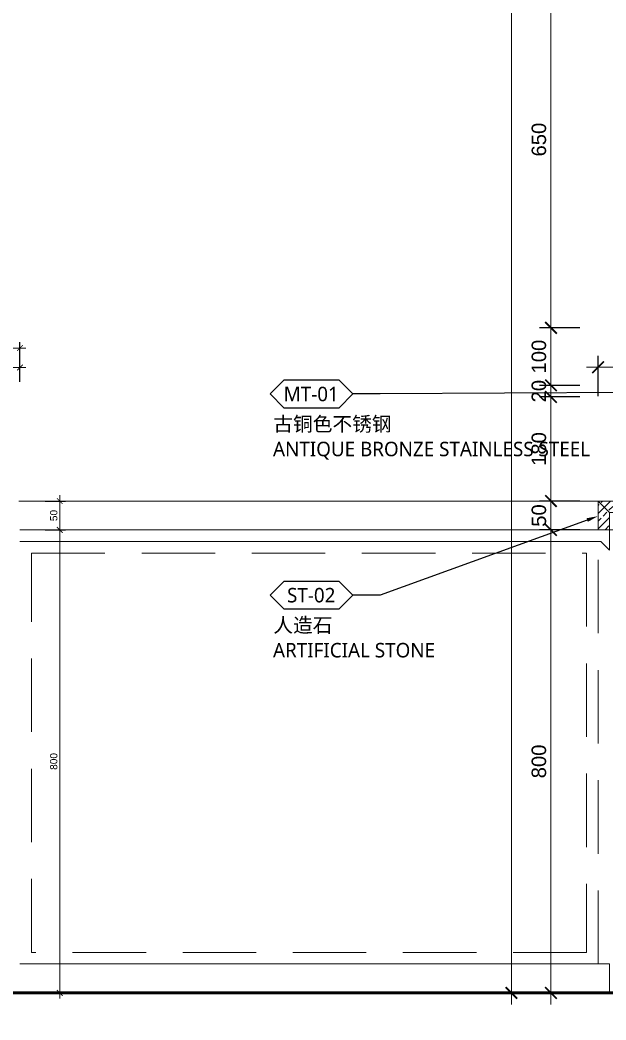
# Model space of a CAD drawing. Header units: millimetres. Extents: x 90086 to 135690, y -7745 to 15991.
# Drawn here: x 131520 to 132533, y 1224 to 2952 of the extents above; entities that cross this region are included whole.
import ezdxf
from ezdxf import colors
from ezdxf.entities.mleader import LeaderData, LeaderLine
from ezdxf.enums import TextEntityAlignment as Align
from ezdxf.math import Vec2, Vec3

# ---------------------------------------------------------------- set-up
doc = ezdxf.new("R2010")
doc.units = ezdxf.units.MM
doc.linetypes.add('DASHED', pattern=[19.05, 12.7, -6.35])
doc.layers.get('Defpoints').update_dxf_attribs({"color": 250})
for name, color, linetype, lineweight in [('_ACM-A-ANNO-DIMS', 2, 'Continuous', 13), ('_ACM-A-ANNO-DIMS @ 10', 2, 'Continuous', 13), ('_ACM-A-ANNO-DIMS @ 30 (1)', 2, 'Continuous', 13), ('_ACM-A-ANNO-DIMS @ 5', 2, 'Continuous', 13), ('_ACM-A-DETL-THIN', 2, 'Continuous', 9), ('_ACM-A-ELVE-THIK', 5, 'Continuous', 50)]:
    doc.layers.add(name, color=color, linetype=linetype, lineweight=lineweight)
for name, color, linetype in [('I-DETL-LW01', 1, 'Continuous'), ('I-DETL-LW251', 251, 'Continuous'), ('WALL TYPE$0$G-ANNO-NOTE-CH', 7, 'Continuous')]:
    doc.layers.add(name, color=color, linetype=linetype)
doc.styles.add('Arial', font='ARIALUNI.ttf')
doc.styles.add('WALL TYPE$0$Aecom Chinese', font='Microsoft YaHei.ttf')
doc.dimstyles.new('Aec-Arch-M-注释性', dxfattribs={"dimscale": 2, "dimtxt": 2.5, "dimasz": 2, "dimexe": 2, "dimexo": 2, "dimgap": 0.8, "dimtad": 1, "dimdec": 0, "dimrnd": 5, "dimzin": 3, "dimdsep": 46, "dimtxsty": 'Arial', "dimblk": 'WALL TYPE$0$_ArchTick', "dimcen": 2.5, "dimdle": 2, "dimclrd": 256, "dimclrt": 256, "dimazin": 2, "dimtfac": 0.75, "dimtdec": 0, "dimtix": 1, "dimtmove": 2, "dimatfit": 2, "dimfxl": 5, "dimfxlon": 1, "dimtolj": 1, "dimtzin": 0, "dimlwd": -1, "dimarcsym": 0})

# ---------------------------------------------------------------- blocks, each defined once
blk = doc.blocks.new('WALL TYPE$0$_ArchTick')
at = {"color": 0, "linetype": 'ByBlock', "const_width": 0.15}
blk.add_lwpolyline([(-0.5, -0.5), (0.5, 0.5)], dxfattribs=at)
blk = doc.blocks.new('*D174')
at = {"layer": '_ACM-A-ANNO-DIMS', "color": 0, "lineweight": -2, "transparency": 16777216}
for p, q in [((130819.7, 670.7), (130819.7, 460.7)), ((132519.7, 670.7), (132519.7, 460.7))]:
    blk.add_line(p, q, dxfattribs=at)
at = {"layer": '_ACM-A-ANNO-DIMS', "transparency": 16777216}
blk.add_line((130759.7, 520.7), (132579.7, 520.7), dxfattribs=at)
at = {"layer": 'Defpoints', "color": 0, "transparency": 16777216}
for p in [(130819.7, 1530.7), (132519.7, 1530.7), (132519.7, 520.7)]:
    blk.add_point(p, dxfattribs=at)
at = {"layer": '_ACM-A-ANNO-DIMS', "transparency": 16777216, "xscale": 60, "yscale": 60, "zscale": 60, "rotation": 180}
blk.add_blockref('WALL TYPE$0$_ArchTick', (130819.7, 520.7), dxfattribs=at)
at = {"layer": '_ACM-A-ANNO-DIMS', "transparency": 16777216, "xscale": 60, "yscale": 60, "zscale": 60}
blk.add_blockref('WALL TYPE$0$_ArchTick', (132519.7, 520.7), dxfattribs=at)
at = {"layer": '_ACM-A-ANNO-DIMS', "transparency": 16777216, "insert": (131669.7, 583), "char_height": 75, "attachment_point": 5, "style": 'Arial'}
blk.add_mtext('\\A1;1700', dxfattribs=at)
blk = doc.blocks.new('*D175')
at = {"layer": '_ACM-A-ANNO-DIMS', "color": 0, "lineweight": -2, "transparency": 16777216}
for p, q in [((132519.7, 670.7), (132519.7, 460.7)), ((133889.7, 670.7), (133889.7, 460.7))]:
    blk.add_line(p, q, dxfattribs=at)
at = {"layer": '_ACM-A-ANNO-DIMS', "transparency": 16777216}
blk.add_line((132459.7, 520.7), (133949.7, 520.7), dxfattribs=at)
at = {"layer": 'Defpoints', "color": 0, "transparency": 16777216}
for p in [(132519.7, 1530.7), (133889.7, 1530.7), (133889.7, 520.7)]:
    blk.add_point(p, dxfattribs=at)
at = {"layer": '_ACM-A-ANNO-DIMS', "transparency": 16777216, "xscale": 60, "yscale": 60, "zscale": 60, "rotation": 180}
blk.add_blockref('WALL TYPE$0$_ArchTick', (132519.7, 520.7), dxfattribs=at)
at = {"layer": '_ACM-A-ANNO-DIMS', "transparency": 16777216, "xscale": 60, "yscale": 60, "zscale": 60}
blk.add_blockref('WALL TYPE$0$_ArchTick', (133889.7, 520.7), dxfattribs=at)
at = {"layer": '_ACM-A-ANNO-DIMS', "transparency": 16777216, "insert": (133204.7, 583), "char_height": 75, "attachment_point": 5, "style": 'Arial'}
blk.add_mtext('\\A1;1370', dxfattribs=at)
blk = doc.blocks.new('*D177')
at = {"layer": '_ACM-A-ANNO-DIMS', "color": 0, "lineweight": -2, "transparency": 16777216}
for p, q in [((129039.7, 470.7), (129039.7, 260.7)), ((135089.7, 470.7), (135089.7, 260.7))]:
    blk.add_line(p, q, dxfattribs=at)
at = {"layer": '_ACM-A-ANNO-DIMS', "transparency": 16777216}
blk.add_line((135149.7, 320.7), (128979.7, 320.7), dxfattribs=at)
at = {"layer": 'Defpoints', "color": 0, "transparency": 16777216}
for p in [(129039.7, 1530.7), (135089.7, 1530.7), (129039.7, 320.7)]:
    blk.add_point(p, dxfattribs=at)
at = {"layer": '_ACM-A-ANNO-DIMS', "transparency": 16777216, "xscale": 60, "yscale": 60, "zscale": 60, "rotation": 180}
blk.add_blockref('WALL TYPE$0$_ArchTick', (129039.7, 320.7), dxfattribs=at)
at = {"layer": '_ACM-A-ANNO-DIMS', "transparency": 16777216, "xscale": 60, "yscale": 60, "zscale": 60}
blk.add_blockref('WALL TYPE$0$_ArchTick', (135089.7, 320.7), dxfattribs=at)
at = {"layer": '_ACM-A-ANNO-DIMS', "transparency": 16777216, "insert": (132064.7, 383), "char_height": 75, "attachment_point": 5, "style": 'Arial'}
blk.add_mtext('\\A1;6050', dxfattribs=at)
blk = doc.blocks.new('*D278')
at = {"layer": '_ACM-A-ANNO-DIMS', "transparency": 16777216}
for p, q in [((132438.2, 2120.7), (132438.2, 2140.7)), ((132438.2, 2120.7), (132438.2, 2070.7)), ((132438.2, 2070.7), (132438.2, 2050.7))]:
    blk.add_line(p, q, dxfattribs=at)
at = {"layer": '_ACM-A-ANNO-DIMS', "color": 0, "lineweight": -2, "transparency": 16777216}
for p, q in [((132488.2, 2120.7), (132418.2, 2120.7)), ((132488.2, 2070.7), (132418.2, 2070.7))]:
    blk.add_line(p, q, dxfattribs=at)
at = {"layer": 'Defpoints', "color": 0, "transparency": 16777216}
for p in [(132527.1, 2120.7), (132438.2, 2070.7), (132527.1, 2070.7)]:
    blk.add_point(p, dxfattribs=at)
at = {"layer": '_ACM-A-ANNO-DIMS', "transparency": 16777216, "xscale": 20, "yscale": 20, "zscale": 20}
for p, rotation in [((132438.2, 2120.7), 270), ((132438.2, 2070.7), 90)]:
    blk.add_blockref('WALL TYPE$0$_ArchTick', p, dxfattribs=dict(at, rotation=rotation))
at = {"layer": '_ACM-A-ANNO-DIMS', "transparency": 16777216, "insert": (132417.4, 2095.7), "char_height": 25, "attachment_point": 5, "rotation": 90, "style": 'Arial'}
blk.add_mtext('\\A1;50', dxfattribs=at)
blk = doc.blocks.new('*D279')
at = {"layer": '_ACM-A-ANNO-DIMS', "transparency": 16777216}
blk.add_line((132438.2, 2090.7), (132438.2, 1250.7), dxfattribs=at)
at = {"layer": '_ACM-A-ANNO-DIMS', "color": 0, "lineweight": -2, "transparency": 16777216}
for p, q in [((132488.2, 2070.7), (132418.2, 2070.7)), ((132488.2, 1270.7), (132418.2, 1270.7))]:
    blk.add_line(p, q, dxfattribs=at)
at = {"layer": 'Defpoints', "color": 0, "transparency": 16777216}
for p in [(132527.1, 2070.7), (132438.2, 1270.7), (132527.1, 1270.7)]:
    blk.add_point(p, dxfattribs=at)
at = {"layer": '_ACM-A-ANNO-DIMS', "transparency": 16777216, "xscale": 20, "yscale": 20, "zscale": 20}
for p, rotation in [((132438.2, 2070.7), 90), ((132438.2, 1270.7), 270)]:
    blk.add_blockref('WALL TYPE$0$_ArchTick', p, dxfattribs=dict(at, rotation=rotation))
at = {"layer": '_ACM-A-ANNO-DIMS', "transparency": 16777216, "insert": (132417.4, 1670.7), "char_height": 25, "attachment_point": 5, "rotation": 90, "style": 'Arial'}
blk.add_mtext('\\A1;800', dxfattribs=at)
blk = doc.blocks.new('*D280')
at = {"layer": '_ACM-A-ANNO-DIMS', "transparency": 16777216}
blk.add_line((132438.2, 2320.7), (132438.2, 2100.7), dxfattribs=at)
at = {"layer": '_ACM-A-ANNO-DIMS', "color": 0, "lineweight": -2, "transparency": 16777216}
for p, q in [((132488.2, 2300.7), (132418.2, 2300.7)), ((132488.2, 2120.7), (132418.2, 2120.7))]:
    blk.add_line(p, q, dxfattribs=at)
at = {"layer": 'Defpoints', "color": 0, "transparency": 16777216}
for p in [(132527.1, 2300.7), (132438.2, 2120.7), (132527.1, 2120.7)]:
    blk.add_point(p, dxfattribs=at)
at = {"layer": '_ACM-A-ANNO-DIMS', "transparency": 16777216, "xscale": 20, "yscale": 20, "zscale": 20}
for p, rotation in [((132438.2, 2300.7), 90), ((132438.2, 2120.7), 270)]:
    blk.add_blockref('WALL TYPE$0$_ArchTick', p, dxfattribs=dict(at, rotation=rotation))
at = {"layer": '_ACM-A-ANNO-DIMS', "transparency": 16777216, "insert": (132417.4, 2210.7), "char_height": 25, "attachment_point": 5, "rotation": 90, "style": 'Arial'}
blk.add_mtext('\\A1;180', dxfattribs=at)
blk = doc.blocks.new('*D281')
at = {"layer": '_ACM-A-ANNO-DIMS', "transparency": 16777216}
for p, q in [((132438.2, 2320.7), (132438.2, 2340.7)), ((132438.2, 2320.7), (132438.2, 2300.7)), ((132438.2, 2300.7), (132438.2, 2280.7))]:
    blk.add_line(p, q, dxfattribs=at)
at = {"layer": '_ACM-A-ANNO-DIMS', "color": 0, "lineweight": -2, "transparency": 16777216}
for p, q in [((132488.2, 2320.7), (132418.2, 2320.7)), ((132488.2, 2300.7), (132418.2, 2300.7))]:
    blk.add_line(p, q, dxfattribs=at)
at = {"layer": 'Defpoints', "color": 0, "transparency": 16777216}
for p in [(132527.1, 2320.7), (132438.2, 2300.7), (132527.1, 2300.7)]:
    blk.add_point(p, dxfattribs=at)
at = {"layer": '_ACM-A-ANNO-DIMS', "transparency": 16777216, "xscale": 20, "yscale": 20, "zscale": 20}
for p, rotation in [((132438.2, 2320.7), 270), ((132438.2, 2300.7), 90)]:
    blk.add_blockref('WALL TYPE$0$_ArchTick', p, dxfattribs=dict(at, rotation=rotation))
at = {"layer": '_ACM-A-ANNO-DIMS', "transparency": 16777216, "insert": (132417.4, 2310.7), "char_height": 25, "attachment_point": 5, "rotation": 90, "style": 'Arial'}
blk.add_mtext('\\A1;20', dxfattribs=at)
blk = doc.blocks.new('*D282')
at = {"layer": '_ACM-A-ANNO-DIMS', "transparency": 16777216}
blk.add_line((132438.2, 2440.1), (132438.2, 2300.7), dxfattribs=at)
at = {"layer": '_ACM-A-ANNO-DIMS', "color": 0, "lineweight": -2, "transparency": 16777216}
for p, q in [((132488.2, 2420.1), (132418.2, 2420.1)), ((132488.2, 2320.7), (132418.2, 2320.7))]:
    blk.add_line(p, q, dxfattribs=at)
at = {"layer": 'Defpoints', "color": 0, "transparency": 16777216}
for p in [(132527.1, 2420.1), (132438.2, 2320.7), (132527.1, 2320.7)]:
    blk.add_point(p, dxfattribs=at)
at = {"layer": '_ACM-A-ANNO-DIMS', "transparency": 16777216, "xscale": 20, "yscale": 20, "zscale": 20}
for p, rotation in [((132438.2, 2420.1), 90), ((132438.2, 2320.7), 270)]:
    blk.add_blockref('WALL TYPE$0$_ArchTick', p, dxfattribs=dict(at, rotation=rotation))
at = {"layer": '_ACM-A-ANNO-DIMS', "transparency": 16777216, "insert": (132417.4, 2370.4), "char_height": 25, "attachment_point": 5, "rotation": 90, "style": 'Arial'}
blk.add_mtext('\\A1;100', dxfattribs=at)
blk = doc.blocks.new('*D283')
at = {"layer": '_ACM-A-ANNO-DIMS', "transparency": 16777216}
blk.add_line((132438.2, 3090.7), (132438.2, 2400.1), dxfattribs=at)
at = {"layer": '_ACM-A-ANNO-DIMS', "color": 0, "lineweight": -2, "transparency": 16777216}
for p, q in [((132488.2, 3070.7), (132418.2, 3070.7)), ((132488.2, 2420.1), (132418.2, 2420.1))]:
    blk.add_line(p, q, dxfattribs=at)
at = {"layer": 'Defpoints', "color": 0, "transparency": 16777216}
for p in [(132527.1, 3070.7), (132438.2, 2420.1), (132527.1, 2420.1)]:
    blk.add_point(p, dxfattribs=at)
at = {"layer": '_ACM-A-ANNO-DIMS', "transparency": 16777216, "xscale": 20, "yscale": 20, "zscale": 20}
for p, rotation in [((132438.2, 3070.7), 90), ((132438.2, 2420.1), 270)]:
    blk.add_blockref('WALL TYPE$0$_ArchTick', p, dxfattribs=dict(at, rotation=rotation))
at = {"layer": '_ACM-A-ANNO-DIMS', "transparency": 16777216, "insert": (132417.4, 2745.4), "char_height": 25, "attachment_point": 5, "rotation": 90, "style": 'Arial'}
blk.add_mtext('\\A1;650', dxfattribs=at)
blk = doc.blocks.new('*D291')
at = {"layer": '_ACM-A-ANNO-DIMS', "transparency": 16777216}
blk.add_line((132369.7, 4990.7), (132369.7, 1250.7), dxfattribs=at)
at = {"layer": '_ACM-A-ANNO-DIMS', "color": 0, "lineweight": -2, "transparency": 16777216}
for p, q in [((132419.7, 4970.7), (132349.7, 4970.7)), ((132419.7, 1270.7), (132349.7, 1270.7))]:
    blk.add_line(p, q, dxfattribs=at)
at = {"layer": 'Defpoints', "color": 0, "transparency": 16777216}
for p in [(132527.1, 4970.7), (132369.7, 1270.7), (132527.1, 1270.7)]:
    blk.add_point(p, dxfattribs=at)
at = {"layer": '_ACM-A-ANNO-DIMS', "transparency": 16777216, "xscale": 20, "yscale": 20, "zscale": 20}
for p, rotation in [((132369.7, 4970.7), 90), ((132369.7, 1270.7), 270)]:
    blk.add_blockref('WALL TYPE$0$_ArchTick', p, dxfattribs=dict(at, rotation=rotation))
at = {"layer": '_ACM-A-ANNO-DIMS', "transparency": 16777216, "insert": (132349, 3120.7), "char_height": 25, "attachment_point": 5, "rotation": 90, "style": 'Arial'}
blk.add_mtext('\\A1;3700', dxfattribs=at)
blk = doc.blocks.new('*D302')
at = {"layer": '_ACM-A-ANNO-DIMS', "color": 0, "lineweight": -2, "transparency": 16777216}
for p, q in [((132519.7, 2301.9), (132519.7, 2371.9)), ((132969.7, 2340.7), (132969.7, 2371.9))]:
    blk.add_line(p, q, dxfattribs=at)
at = {"layer": '_ACM-A-ANNO-DIMS', "transparency": 16777216}
blk.add_line((132499.7, 2351.9), (132989.7, 2351.9), dxfattribs=at)
at = {"layer": 'Defpoints', "color": 0, "transparency": 16777216}
for p in [(132969.7, 2351.9), (132969.7, 2320.7), (132519.7, 2111.7)]:
    blk.add_point(p, dxfattribs=at)
at = {"layer": '_ACM-A-ANNO-DIMS', "transparency": 16777216, "xscale": 20, "yscale": 20, "zscale": 20, "rotation": 180}
blk.add_blockref('WALL TYPE$0$_ArchTick', (132519.7, 2351.9), dxfattribs=at)
at = {"layer": '_ACM-A-ANNO-DIMS', "transparency": 16777216, "xscale": 20, "yscale": 20, "zscale": 20}
blk.add_blockref('WALL TYPE$0$_ArchTick', (132969.7, 2351.9), dxfattribs=at)
at = {"layer": '_ACM-A-ANNO-DIMS', "transparency": 16777216, "insert": (132744.7, 2372.7), "char_height": 25, "attachment_point": 5, "style": 'Arial'}
blk.add_mtext('\\A1;450', dxfattribs=at)
blk = doc.blocks.new('*D317')
at = {"layer": '_ACM-A-ANNO-DIMS', "transparency": 16777216}
blk.add_line((130809.7, 2351.6), (131529.7, 2351.6), dxfattribs=at)
at = {"layer": '_ACM-A-ANNO-DIMS', "color": 0, "lineweight": -2, "transparency": 16777216}
for p, q in [((130819.7, 2326.6), (130819.7, 2361.6)), ((131519.7, 2326.6), (131519.7, 2361.6))]:
    blk.add_line(p, q, dxfattribs=at)
at = {"layer": 'Defpoints', "color": 0, "transparency": 16777216}
for p in [(131519.7, 2351.6), (130819.7, 2316.2), (131519.7, 2316.2)]:
    blk.add_point(p, dxfattribs=at)
at = {"layer": '_ACM-A-ANNO-DIMS', "transparency": 16777216, "xscale": 10, "yscale": 10, "zscale": 10, "rotation": 180}
blk.add_blockref('WALL TYPE$0$_ArchTick', (130819.7, 2351.6), dxfattribs=at)
at = {"layer": '_ACM-A-ANNO-DIMS', "transparency": 16777216, "xscale": 10, "yscale": 10, "zscale": 10}
blk.add_blockref('WALL TYPE$0$_ArchTick', (131519.7, 2351.6), dxfattribs=at)
at = {"layer": '_ACM-A-ANNO-DIMS', "transparency": 16777216, "insert": (131169.7, 2362), "char_height": 12.5, "attachment_point": 5, "style": 'Arial'}
blk.add_mtext('\\A1;700', dxfattribs=at)
blk = doc.blocks.new('*D318')
at = {"layer": '_ACM-A-ANNO-DIMS', "transparency": 16777216}
blk.add_line((131529.7, 2385.2), (130309.7, 2385.2), dxfattribs=at)
at = {"layer": '_ACM-A-ANNO-DIMS', "color": 0, "lineweight": -2, "transparency": 16777216}
for p, q in [((130319.7, 2360.2), (130319.7, 2395.2)), ((131519.7, 2360.2), (131519.7, 2395.2))]:
    blk.add_line(p, q, dxfattribs=at)
at = {"layer": 'Defpoints', "color": 0, "transparency": 16777216}
for p in [(130319.7, 2385.2), (130319.7, 2118.7), (131519.7, 2118.7)]:
    blk.add_point(p, dxfattribs=at)
at = {"layer": '_ACM-A-ANNO-DIMS', "transparency": 16777216, "xscale": 10, "yscale": 10, "zscale": 10, "rotation": 180}
blk.add_blockref('WALL TYPE$0$_ArchTick', (130319.7, 2385.2), dxfattribs=at)
at = {"layer": '_ACM-A-ANNO-DIMS', "transparency": 16777216, "xscale": 10, "yscale": 10, "zscale": 10}
blk.add_blockref('WALL TYPE$0$_ArchTick', (131519.7, 2385.2), dxfattribs=at)
at = {"layer": '_ACM-A-ANNO-DIMS', "transparency": 16777216, "insert": (130919.7, 2395.6), "char_height": 12.5, "attachment_point": 5, "style": 'Arial'}
blk.add_mtext('\\A1;1200', dxfattribs=at)
blk = doc.blocks.new('*D322')
at = {"layer": '_ACM-A-ANNO-DIMS', "transparency": 16777216}
blk.add_line((131588.5, 2060.7), (131588.5, 2130.7), dxfattribs=at)
at = {"layer": '_ACM-A-ANNO-DIMS', "color": 0, "lineweight": -2, "transparency": 16777216}
for p, q in [((131563.5, 2120.7), (131598.5, 2120.7)), ((131563.5, 2070.7), (131598.5, 2070.7))]:
    blk.add_line(p, q, dxfattribs=at)
at = {"layer": 'Defpoints', "color": 0, "transparency": 16777216}
for p in [(131519.7, 2120.7), (131588.5, 2120.7), (131519.7, 2070.7)]:
    blk.add_point(p, dxfattribs=at)
at = {"layer": '_ACM-A-ANNO-DIMS', "transparency": 16777216, "xscale": 10, "yscale": 10, "zscale": 10}
for p, rotation in [((131588.5, 2120.7), 90), ((131588.5, 2070.7), 270)]:
    blk.add_blockref('WALL TYPE$0$_ArchTick', p, dxfattribs=dict(at, rotation=rotation))
at = {"layer": '_ACM-A-ANNO-DIMS', "transparency": 16777216, "insert": (131578.1, 2095.7), "char_height": 12.5, "attachment_point": 5, "rotation": 90, "style": 'Arial'}
blk.add_mtext('\\A1;50', dxfattribs=at)
blk = doc.blocks.new('*D323')
at = {"layer": '_ACM-A-ANNO-DIMS', "transparency": 16777216}
blk.add_line((131588.5, 1260.7), (131588.5, 2080.7), dxfattribs=at)
at = {"layer": '_ACM-A-ANNO-DIMS', "color": 0, "lineweight": -2, "transparency": 16777216}
for p, q in [((131563.5, 2070.7), (131598.5, 2070.7)), ((131563.5, 1270.7), (131598.5, 1270.7))]:
    blk.add_line(p, q, dxfattribs=at)
at = {"layer": 'Defpoints', "color": 0, "transparency": 16777216}
for p in [(131519.7, 2070.7), (131588.5, 2070.7), (131519.7, 1270.7)]:
    blk.add_point(p, dxfattribs=at)
at = {"layer": '_ACM-A-ANNO-DIMS', "transparency": 16777216, "xscale": 10, "yscale": 10, "zscale": 10}
for p, rotation in [((131588.5, 2070.7), 90), ((131588.5, 1270.7), 270)]:
    blk.add_blockref('WALL TYPE$0$_ArchTick', p, dxfattribs=dict(at, rotation=rotation))
at = {"layer": '_ACM-A-ANNO-DIMS', "transparency": 16777216, "insert": (131578.1, 1670.7), "char_height": 12.5, "attachment_point": 5, "rotation": 90, "style": 'Arial'}
blk.add_mtext('\\A1;800', dxfattribs=at)
blk = doc.blocks.new('WHA12202707')
at = {"transparency": 16777216}
for p, q in [((2.38, 2.38), (0, 0)), ((11.91, 2.38), (2.38, 2.38)), ((11.91, 2.38), (14.29, 0)), ((2.38, -2.38), (0, 0)), ((11.91, -2.38), (14.29, 0)), ((2.38, -2.38), (11.91, -2.38))]:
    blk.add_line(p, q, dxfattribs=at)
at = {"transparency": 16777216, "style": 'WALL TYPE$0$Aecom Chinese'}
blk.add_attdef('英文2', (0.49, -14.58), '', height=2.5, dxfattribs=at)
at = {"layer": 'WALL TYPE$0$G-ANNO-NOTE-CH', "transparency": 16777216, "style": 'WALL TYPE$0$Aecom Chinese'}
blk.add_attdef('编号', text='', height=2.5, dxfattribs=at).set_placement((7.1, 0), align=Align.MIDDLE)
for tag, p in [('中文', (0.54, -5.18)), ('英文', (0.49, -9.51))]:
    blk.add_attdef(tag, text='', height=2.5, dxfattribs=at).set_placement(p, align=Align.MIDDLE_LEFT)

msp = doc.modelspace()

# ---------------------------------------------------------------- hatches: boundary and pattern name
at = {"layer": 'I-DETL-LW251'}
h = msp.add_hatch(dxfattribs=at)
h.set_pattern_fill('ANSI33', color=256, scale=3, style=0)
edge = h.paths.add_edge_path()
edge.add_line((133199.7, 2100.7), (133199.7, 2120.7))
edge.add_line((133199.7, 2120.7), (132521.7, 2120.7))
edge.add_arc((132521.7, 2118.7), 2, 90, 180)
edge.add_line((132519.7, 2118.7), (132519.7, 2070.7))
edge.add_line((132519.7, 2070.7), (132539.7, 2070.7))
edge.add_line((132539.7, 2070.7), (132539.7, 2100.7))
edge.add_line((132539.7, 2100.7), (133199.7, 2100.7))

# ---------------------------------------------------------------- linework, layer by layer
at = {"layer": '_ACM-A-DETL-THIN', "color": 8}
for points in [[(132521.7, 2120.7), (131517.7, 2120.7)], [(132519.7, 2070.7), (131519.7, 2070.7)], [(132519.7, 2050.7), (131519.7, 2050.7)], [(132519.7, 1320.7), (131519.7, 1320.7)]]:
    msp.add_lwpolyline(points, dxfattribs=at)
at = {"layer": '_ACM-A-DETL-THIN'}
msp.add_lwpolyline([(133199.7, 2100.7), (133199.7, 2120.7), (132521.7, 2120.7, 0.414214), (132519.7, 2118.7), (132519.7, 2070.7), (132539.7, 2070.7), (132539.7, 2100.7)], format="xyb", close=True, dxfattribs=at)
at = {"layer": '_ACM-A-DETL-THIN', "color": 8, "linetype": 'DASHED', "ltscale": 10}
for points in [[(132539.7, 2035.7), (132539.7, 2070.7), (133219.7, 2070.7), (133219.7, 1270.7), (133199.7, 1270.7), (133199.7, 1320.7), (132559.7, 1320.7), (132559.7, 1270.7), (132539.7, 1270.7), (132539.7, 1320.7), (132519.7, 1320.7), (132519.7, 2050.7), (132524.7, 2050.7)], [(131539.7, 2030.7), (132499.7, 2030.7), (132499.7, 1340.7), (131539.7, 1340.7)]]:
    msp.add_lwpolyline(points, close=True, dxfattribs=at)
at = {"layer": '_ACM-A-ELVE-THIK'}
msp.add_line((133219.7, 1270.7), (129039.7, 1270.7), dxfattribs=at)
at = {"layer": 'I-DETL-LW01'}
msp.add_lwpolyline([(132539.7, 2100.7), (132520.3, 2120.1)], dxfattribs=at)

# ---------------------------------------------------------------- dimensions: what is measured, and where the dimension line sits
at = {"layer": '_ACM-A-ANNO-DIMS @ 10'}
for base, p1, p2, picture, middle in [((132369.7, 1270.7), (132527.1, 4970.7), (132527.1, 1270.7), '*D291', (132349, 3120.7)), ((132438.2, 2420.1), (132527.1, 3070.7), (132527.1, 2420.1), '*D283', (132417.4, 2745.4)), ((132438.2, 2320.7), (132527.1, 2420.1), (132527.1, 2320.7), '*D282', (132417.4, 2370.4)), ((132438.2, 2300.7), (132527.1, 2320.7), (132527.1, 2300.7), '*D281', (132417.4, 2310.7)), ((132438.2, 2120.7), (132527.1, 2300.7), (132527.1, 2120.7), '*D280', (132417.4, 2210.7)), ((132438.2, 2070.7), (132527.1, 2120.7), (132527.1, 2070.7), '*D278', (132417.4, 2095.7)), ((132438.2, 1270.7), (132527.1, 2070.7), (132527.1, 1270.7), '*D279', (132417.4, 1670.7))]:
    dim = msp.add_linear_dim(base=base, p1=p1, p2=p2, angle=90, dimstyle='Aec-Arch-M-注释性', override={"dimscale": 10, "dimzin": 8, "dimtix": 1, "dimtofl": 1, "dimtmove": 2, "dimatfit": 2}, dxfattribs=at)
    dim.commit()
    dim.dimension.update_dxf_attribs({"geometry": picture, "text_midpoint": middle})
dim = msp.add_linear_dim(base=(132969.7, 2351.9), p1=(132519.7, 2111.7), p2=(132969.7, 2320.7), dimstyle='Aec-Arch-M-注释性', override={"dimscale": 10, "dimzin": 8, "dimtix": 1, "dimtofl": 1, "dimtmove": 2, "dimatfit": 2}, dxfattribs=at)
dim.commit()
dim.dimension.update_dxf_attribs({"geometry": '*D302', "text_midpoint": (132744.7, 2372.7)})
at = {"layer": '_ACM-A-ANNO-DIMS @ 30 (1)'}
dim = msp.add_linear_dim(base=(129039.7, 320.7), p1=(135089.7, 1530.7), p2=(129039.7, 1530.7), dimstyle='Aec-Arch-M-注释性', override={"dimscale": 30, "dimzin": 8, "dimtix": 1, "dimtofl": 1, "dimtmove": 2, "dimatfit": 2}, dxfattribs=at)
dim.commit()
dim.dimension.update_dxf_attribs({"geometry": '*D177', "text_midpoint": (132064.7, 383)})
for base, p1, p2, picture, middle in [((132519.7, 520.7), (130819.7, 1530.7), (132519.7, 1530.7), '*D174', (131669.7, 583)), ((133889.7, 520.7), (132519.7, 1530.7), (133889.7, 1530.7), '*D175', (133204.7, 583))]:
    dim = msp.add_linear_dim(base=base, p1=p1, p2=p2, angle=180, dimstyle='Aec-Arch-M-注释性', override={"dimscale": 30, "dimzin": 8, "dimtix": 1, "dimtofl": 1, "dimtmove": 2, "dimatfit": 2}, dxfattribs=at)
    dim.commit()
    dim.dimension.update_dxf_attribs({"geometry": picture, "text_midpoint": middle})
at = {"layer": '_ACM-A-ANNO-DIMS @ 5'}
for base, p1, p2, picture, middle in [((130319.7, 2385.2), (131519.7, 2118.7), (130319.7, 2118.7), '*D318', (130919.7, 2395.6)), ((131519.7, 2351.6), (130819.7, 2316.2), (131519.7, 2316.2), '*D317', (131169.7, 2362))]:
    dim = msp.add_linear_dim(base=base, p1=p1, p2=p2, dimstyle='Aec-Arch-M-注释性', override={"dimscale": 5, "dimzin": 8, "dimtix": 1, "dimtofl": 1, "dimtmove": 2, "dimatfit": 2}, dxfattribs=at)
    dim.commit()
    dim.dimension.update_dxf_attribs({"geometry": picture, "text_midpoint": middle})
for base, p1, p2, picture, middle in [((131588.5, 2120.7), (131519.7, 2070.7), (131519.7, 2120.7), '*D322', (131578.1, 2095.7)), ((131588.5, 2070.7), (131519.7, 1270.7), (131519.7, 2070.7), '*D323', (131578.1, 1670.7))]:
    dim = msp.add_linear_dim(base=base, p1=p1, p2=p2, angle=90, dimstyle='Aec-Arch-M-注释性', override={"dimscale": 5, "dimzin": 8, "dimtix": 1, "dimtofl": 1, "dimtmove": 2, "dimatfit": 2}, dxfattribs=at)
    dim.commit()
    dim.dimension.update_dxf_attribs({"geometry": picture, "text_midpoint": middle})

# ---------------------------------------------------------------- leaders
at = {"layer": '_ACM-A-ANNO-DIMS @ 10'}
ml = msp.add_multileader_block('Standard', dxfattribs=at)
ml.set_content('WHA12202707', color=256, scale=10)
ml.set_attribute('编号', 'MT-01', width=0)
ml.set_attribute('中文', '古铜色不锈钢', width=0)
ml.set_attribute('英文', 'ANTIQUE BRONZE STAINLESS STEEL', width=0)
ml.set_attribute('英文2', '', width=0)
ml.set_leader_properties(color=2)
ml.build(insert=Vec2(0, 0))
ml.multileader.update_dxf_attribs({"text_right_attachment_type": 6, "dogleg_length": 0.36, "arrow_head_size": 20, "scale": 10})
ctx = ml.context
ctx.base_point, ctx.scale, ctx.char_height, ctx.arrow_head_size, ctx.landing_gap_size, ctx.plane_origin = Vec3(131952.5, 2305.8), 10, 750, 20, 0.9, Vec3(134673.4, -1692.5)
ctx.right_attachment = 6
notes = []
notes.append((ctx, [(1, (1, 1, 0), (132142.8, 2305.8), (-1, 0), 47.4, [(1, [(132969.7, 2310.7)], 0, [])])]))
ctx.block.insert = Vec3(131952.5, 2305.8)
ml = msp.add_multileader_block('Standard', dxfattribs=at)
ml.set_content('WHA12202707', color=256, scale=10)
ml.set_attribute('编号', 'ST-02', width=0)
ml.set_attribute('中文', '人造石', width=0)
ml.set_attribute('英文', 'ARTIFICIAL STONE', width=0)
ml.set_attribute('英文2', '', width=0)
ml.set_leader_properties(color=2)
ml.build(insert=Vec2(0, 0))
ml.multileader.update_dxf_attribs({"text_right_attachment_type": 6, "dogleg_length": 0.36, "arrow_head_size": 20, "scale": 10})
ctx = ml.context
ctx.base_point, ctx.scale, ctx.char_height, ctx.arrow_head_size, ctx.landing_gap_size, ctx.plane_origin = Vec3(131952.5, 1958.1), 10, 750, 20, 0.9, Vec3(133939.5, 488)
ctx.right_attachment = 6
notes.append((ctx, [(1, (1, 1, 0), (132142.8, 1958.1), (-1, 0), 47.4, [(0, [(132519.7, 2094.7)], 0, [])])]))
ctx.block.insert = Vec3(131952.5, 1958.1)
for ctx, leaders in notes:
    for number, flags, end, landing, length, lines in leaders:
        leader = LeaderData()
        leader.index, (leader.has_last_leader_line, leader.has_dogleg_vector, leader.attachment_direction) = number, flags
        leader.last_leader_point, leader.dogleg_vector, leader.dogleg_length = Vec3(end), Vec3(landing), length
        for number, points, colour, breaks in lines:
            line = LeaderLine()
            line.index, line.vertices, line.color, line.breaks = number, Vec3.list(points), colors.encode_raw_color(colour), breaks
            leader.lines.append(line)
        ctx.leaders.append(leader)

doc.saveas('drawing.dxf')
